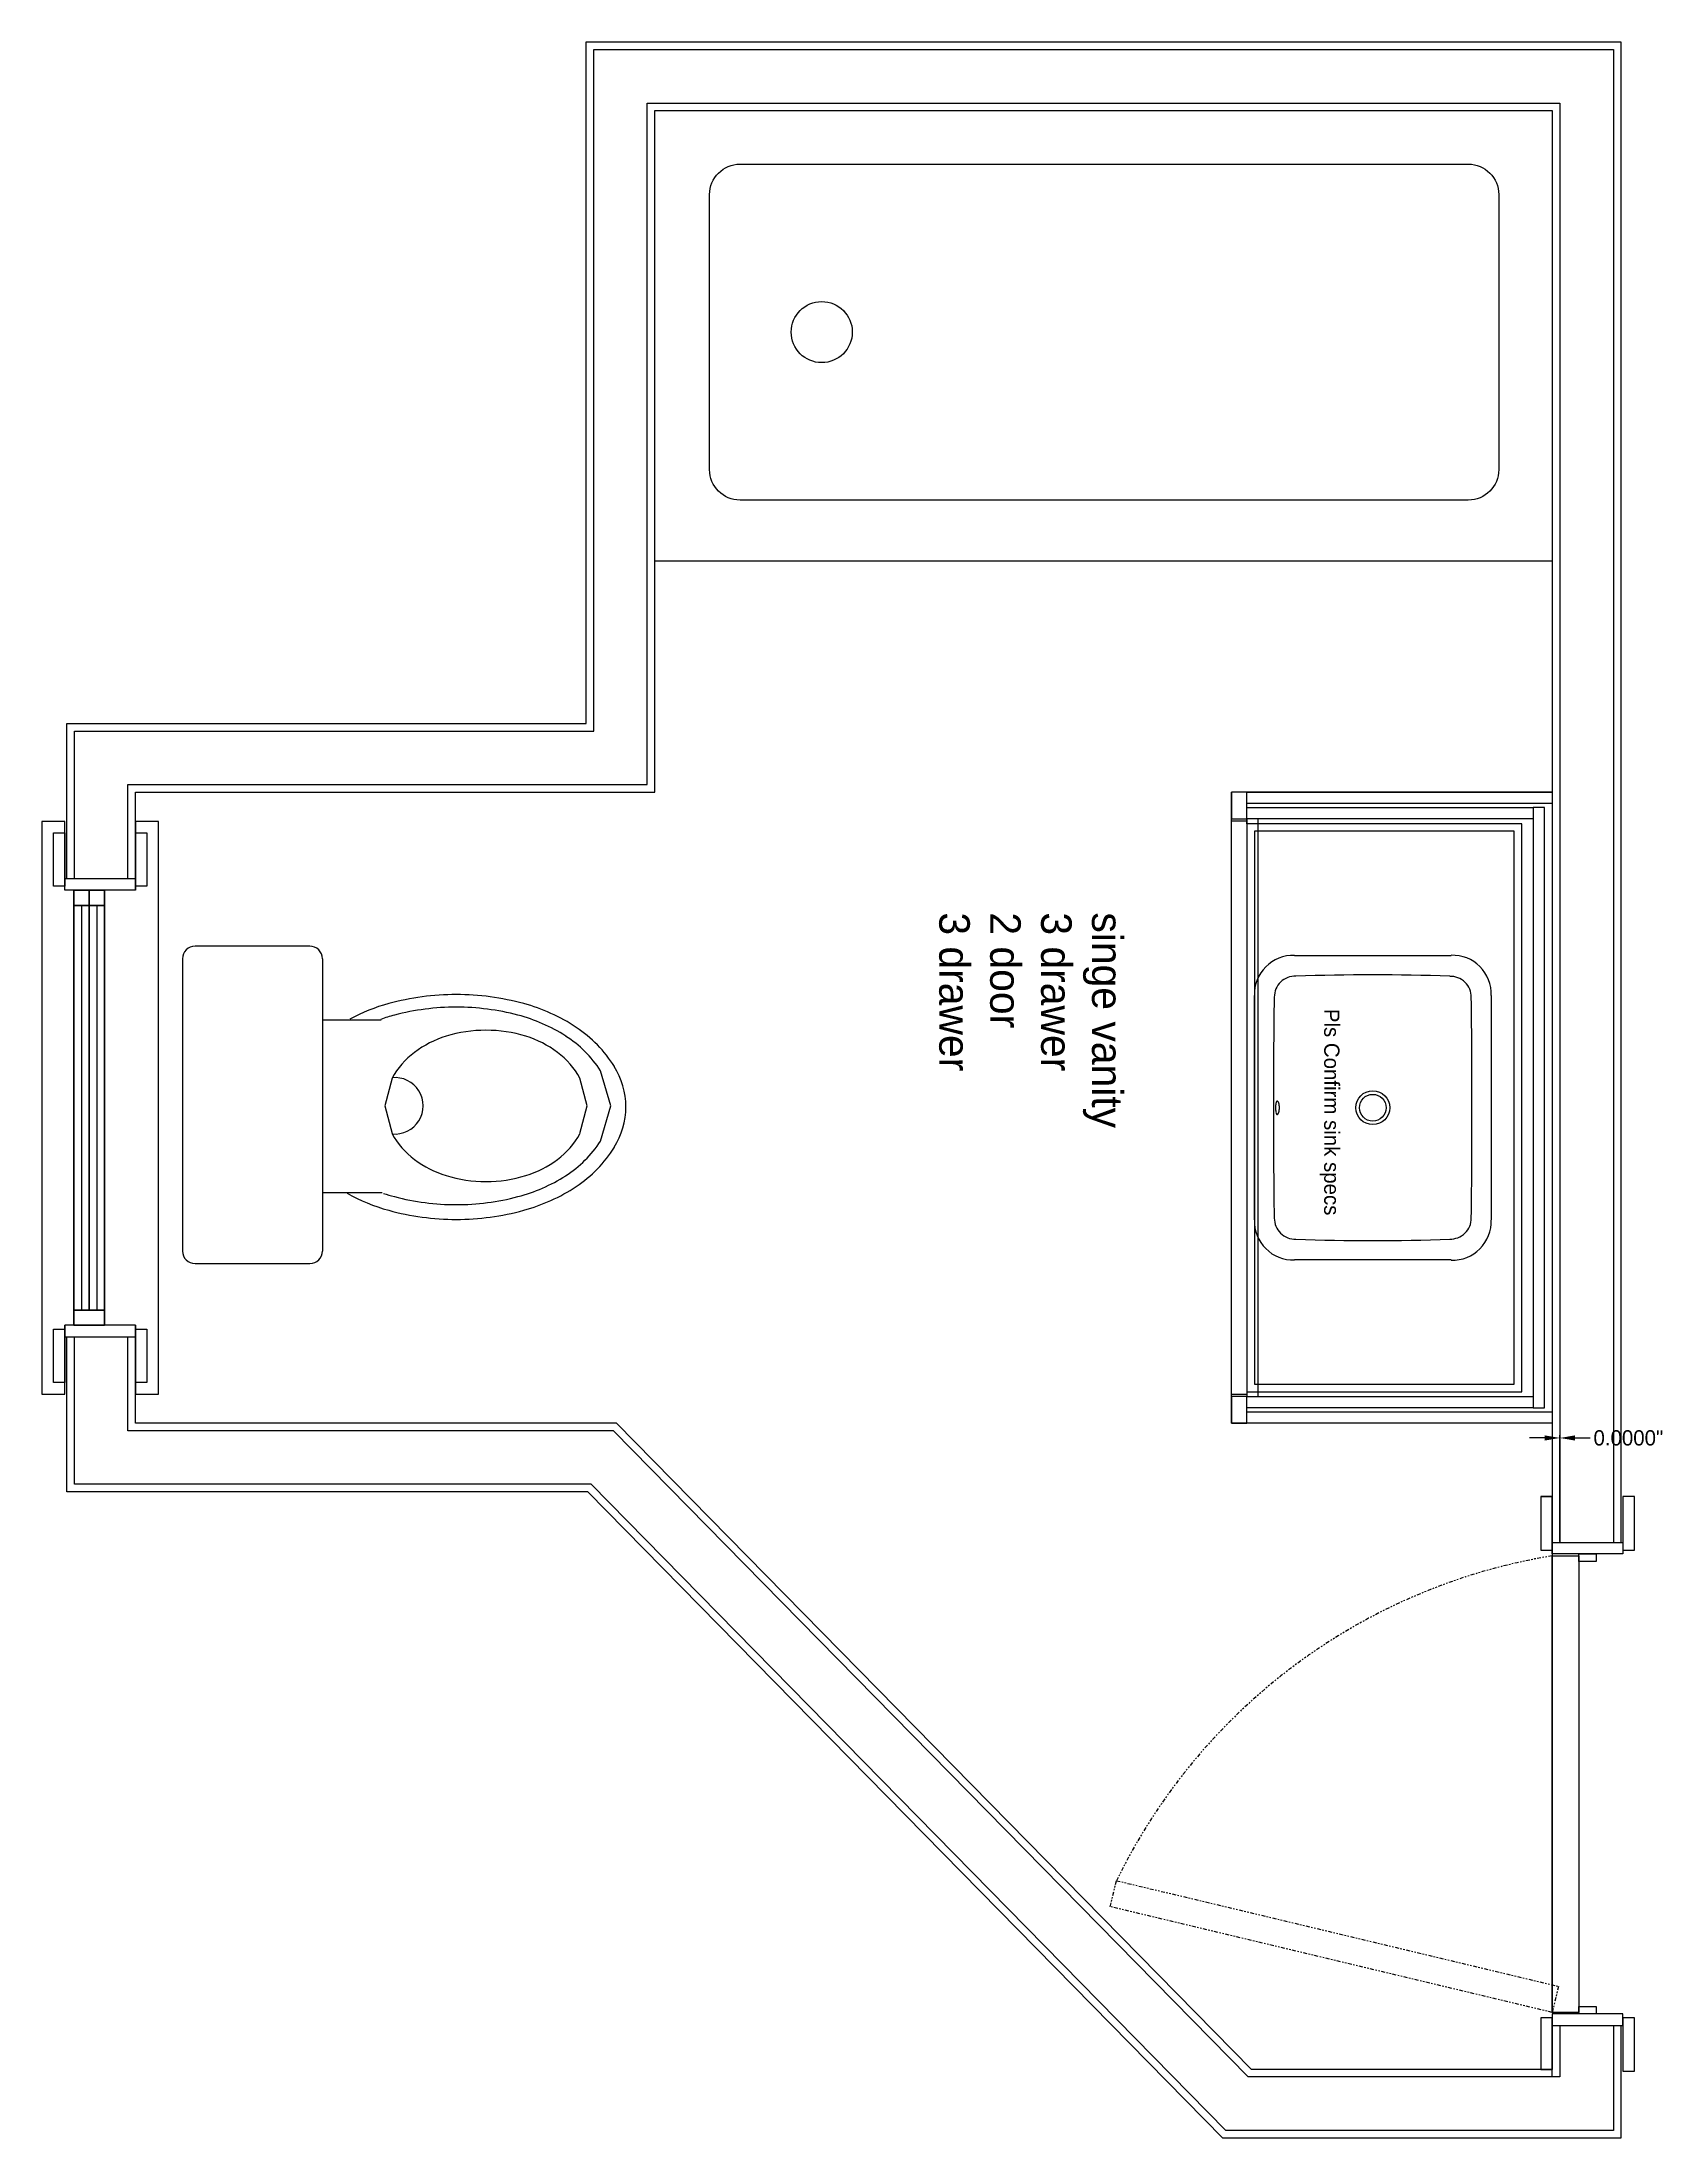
# Model space of a CAD drawing. Header units: inches. Extents: x -292 to 2932, y -132 to 3398.
# Drawn here: x 190.5 to 296.7, y 1037.9 to 1175.2 of the extents above; entities that cross this region are included whole.
import ezdxf

# ---------------------------------------------------------------- set-up
doc = ezdxf.new("R2010")
doc.units = ezdxf.units.IN
doc.header["$MEASUREMENT"] = 0
doc.linetypes.add('PHANTOM', pattern=[0.5, 0.25, -0.05, 0.05, -0.05, 0.05, -0.05])
doc.layers.add('PKT DOOR UNIT', color=210, linetype='Continuous')
doc.styles.add('Roman', font='Avenir Next.ttf', dxfattribs={"height": 1})
doc.dimstyles.get("Standard").update_dxf_attribs({"dimtxt": 0.7425, "dimasz": 0.9925, "dimexe": 0.18, "dimexo": 0.0625, "dimgap": 0.09, "dimtad": 0, "dimtih": 1, "dimtoh": 1, "dimdec": 4, "dimzin": 0, "dimdsep": 46, "dimtxsty": 'Roman', "dimcen": 0.09, "dimadec": 0, "dimazin": 0, "dimtfac": 1, "dimtdec": 4, "dimtofl": 0, "dimtmove": 0, "dimatfit": 3, "dimfxl": 1, "dimtolj": 1, "dimtzin": 0, "dimarcsym": 0})

# ---------------------------------------------------------------- blocks, each defined once
blk = doc.blocks.new('*D11')
at = {"layer": 'Defpoints', "color": 0, "transparency": 16777216}
for p in [(289.83, 1083.75), (289.83, 1076.91), (289.83, 1076.91)]:
    blk.add_point(p, dxfattribs=at)
at = {"layer": 'PKT DOOR UNIT', "color": 0, "lineweight": -2, "transparency": 16777216}
for p, q in [((288.83, 1083.75), (287.84, 1083.75)), ((289.83, 1076.97), (289.83, 1083.93)), ((289.83, 1076.97), (289.83, 1083.93)), ((290.82, 1083.75), (291.81, 1083.75))]:
    blk.add_line(p, q, dxfattribs=at)
at = {"layer": 'PKT DOOR UNIT', "color": 0, "transparency": 16777216}
for points in [[(288.83, 1083.92), (288.83, 1083.58), (289.83, 1083.75)], [(290.82, 1083.92), (290.82, 1083.58), (289.83, 1083.75)]]:
    blk.add_solid(points, dxfattribs=at)
at = {"layer": 'PKT DOOR UNIT', "color": 0, "transparency": 16777216, "insert": (294.31, 1083.75), "char_height": 1, "attachment_point": 5, "style": 'Roman'}
blk.add_mtext('\\A1;0.0000"', dxfattribs=at)
blk = doc.blocks.new('20000pln')
at = {"transparency": 33554687}
for p, q in [((-7.35, 7.75), (7.35, 7.75)), ((-9.97, -5.13), (-9.97, 5.13)), ((9.97, 5.13), (9.97, -5.13)), ((7.35, -7.75), (-7.35, -7.75))]:
    blk.add_line(p, q, dxfattribs=at)
for radius in [1.11, 0.875]:
    blk.add_circle((0, 0), radius, dxfattribs=at)
for centre, radius, start, end in [((-7.44, 5.22), 2.54, 88.0705, 181.9295), ((7.44, 5.22), 2.54, 358.071, 91.929), ((-7.24, 5.09), 1.36, 89.5961, 182.3693), ((-1.94, -303.45), 309.94, 89.6418, 90.9793), ((1.94, -303.45), 309.94, 89.0207, 90.3582), ((7.24, 5.09), 1.36, 357.6307, 90.4039), ((139.91, 0), 148.61, 178.059, 181.941), ((-139.91, 0), 148.61, 358.059, 1.941), ((-7.44, -5.22), 2.53, 178.0077, 271.9739), ((-7.25, -5.09), 1.36, 177.5878, 270.4249), ((7.24, -5.09), 1.36, 269.5751, 2.4122), ((7.44, -5.22), 2.53, 267.9115, 2.0885), ((-1.99, 295.61), 302.11, 269.0053, 270.3776), ((-0.38, -6.25), 0.0529, 128.1211, 235.9691), ((-0.19, -6.5), 0.365, 105.7779, 128.1211), ((-0.23, -6.03), 0.321, 235.9691, 261.311), ((-0.01, -7.15), 1.04, 89.5937, 105.7779), ((-0.01, -4.97), 1.4, 258.9222, 270.6175), ((0.01, -7.15), 1.04, 74.2221, 90.4063), ((0.01, -4.97), 1.4, 269.3825, 281.0778), ((1.99, 295.52), 302.02, 269.6224, 270.9949), ((0.24, -6.03), 0.321, 278.689, 304.0309), ((0.19, -6.5), 0.365, 51.8789, 74.2221), ((0.39, -6.25), 0.0529, 304.0309, 51.8789)]:
    blk.add_arc(centre, radius, start, end, dxfattribs=at)
at = {"layer": 'Defpoints', "transparency": 33554687}
for tag in ['MODELNUMBER', 'TRADENAME', 'PRODUCT', 'MATERIAL']:
    blk.add_attdef(tag, (0, 0.01), '', height=0.001, dxfattribs=at)
blk = doc.blocks.new('A$C44022395')
at = {"transparency": 33554687}
for p, q in [((0.4866, 0.7077), (0.02, 0.7077)), ((0, 0.6877), (0, 0.5044)), ((0.5066, 0.5044), (0.5066, 0.6877)), ((0.4866, 0.4844), (0.02, 0.4844)), ((0.1134, 0.4844), (0.1134, 0.389)), ((0.3892, 0.4844), (0.3892, 0.3908)), ((0.2517, 0.3846), (0.2074, 0.3731)), ((0.2959, 0.3731), (0.2517, 0.3846)), ((0.2074, 0.0734), (0.2517, 0.0619)), ((0.2517, 0.0619), (0.2959, 0.0734)), ((0.1955, 0.0404), (0.2517, 0.0238)), ((0.2517, 0.0238), (0.3078, 0.0404))]:
    blk.add_line(p, q, dxfattribs=at)
for centre, radius, start, end in [((0.02, 0.6877), 0.02, 90, 180), ((0.4866, 0.6877), 0.02, 0, 90), ((0.02, 0.5044), 0.02, 180, 270), ((0.4866, 0.5044), 0.02, 270, 0), ((0.3656, 0.3016), 0.291, 150.4483, 164.652), ((0.1344, 0.3016), 0.291, 15.348, 28.5058), ((0.4778, 0.2708), 0.4073, 164.652, 180), ((0.4797, 0.2708), 0.3857, 165.1916, 180), ((0.3673, 0.3006), 0.2695, 161.3359, 165.1916), ((0.2702, 0.2595), 0.1299, 118.958, 143.1832), ((0.2518, 0.3688), 0.0451, 174.4043, 5.5957), ((0.2331, 0.2595), 0.1299, 36.8168, 61.042), ((0.136, 0.3006), 0.2695, 14.8084, 19.6606), ((0.0236, 0.2708), 0.3857, 0, 14.8084), ((0.0221, 0.2708), 0.4073, 0, 15.348), ((0.2995, 0.2376), 0.1665, 143.1832, 162.7734), ((0.2038, 0.2376), 0.1665, 17.2266, 36.8168), ((0.4778, 0.2708), 0.4073, 180, 195.348), ((0.4797, 0.2708), 0.3857, 180, 194.8084), ((0.3457, 0.2233), 0.2148, 162.7734, 180), ((0.1576, 0.2233), 0.2148, 0, 17.2266), ((0.0236, 0.2708), 0.3857, 345.1916, 0), ((0.0221, 0.2708), 0.4073, 344.652, 0), ((0.3457, 0.2233), 0.2148, 180, 197.2266), ((0.1576, 0.2233), 0.2148, 342.7734, 0), ((0.3673, 0.2411), 0.2695, 194.8084, 212.5477), ((0.136, 0.2411), 0.2695, 327.4523, 345.1916), ((0.3656, 0.24), 0.291, 195.348, 213.5296), ((0.2995, 0.2089), 0.1665, 197.2266, 216.8168), ((0.2038, 0.2089), 0.1665, 323.1832, 342.7734), ((0.1344, 0.24), 0.291, 326.4704, 344.652), ((0.2702, 0.187), 0.1299, 216.8168, 241.042), ((0.2331, 0.187), 0.1299, 298.958, 323.1832), ((0.2947, 0.193), 0.2059, 213.5296, 237.9903), ((0.2963, 0.1958), 0.1852, 212.5477, 237.0167), ((0.207, 0.1958), 0.1852, 302.9833, 327.4523), ((0.2053, 0.193), 0.2059, 302.0097, 326.4704), ((0.25, 0.1215), 0.1215, 237.9903, 270), ((0.25, 0.1215), 0.1215, 270, 302.0097)]:
    blk.add_arc(centre, radius, start, end, dxfattribs=at)

msp = doc.modelspace()

# ---------------------------------------------------------------- linework, layer by layer
at = {"transparency": 33554687}
for p, q in [((289.32606, 1140.90853), (289.32606, 1126.03353)), ((268.32606, 1084.71603), (268.32606, 1126.03353)), ((289.32606, 1126.03353), (268.32606, 1126.03353)), ((269.32606, 1123.97103), (269.32606, 1124.28353)), ((269.32606, 1086.77853), (269.32606, 1086.46603)), ((289.32606, 1084.71603), (268.32606, 1084.71603)), ((289.32606, 1084.71603), (288.07606, 1084.71603)), ((288.57606, 1079.90853), (288.57606, 1076.55177)), ((288.57606, 1079.90853), (289.32606, 1079.90853)), ((289.32606, 1045.78353), (288.57606, 1045.78353)), ((288.57606, 1045.78353), (288.57606, 1042.40853)), ((289.32606, 1041.90853), (289.32606, 1045.28353))]:
    msp.add_line(p, q, dxfattribs=at)
at = {"transparency": 33554562}
for p, q in [((193.04051, 1118.62475), (193.04051, 1092.1248)), ((194.04051, 1118.62475), (194.04051, 1092.1248))]:
    msp.add_line(p, q, dxfattribs=at)
at = {"transparency": 33554687}
for points in [[(192.07606, 1120.37475), (192.07606, 1130.53353), (226.07606, 1130.53353), (226.07606, 1175.15853), (293.82606, 1175.15853), (293.82606, 1079.90853), (293.82606, 1076.90853)], [(192.57606, 1120.37475), (192.57606, 1130.03353), (226.57606, 1130.03353), (226.57606, 1174.65853), (293.32606, 1174.65853), (293.32606, 1079.90853), (293.32606, 1076.90853)], [(196.07606, 1120.37475), (196.07606, 1126.53353), (230.07606, 1126.53353), (230.07606, 1171.15853), (289.82606, 1171.15853), (289.82606, 1084.71603)], [(196.57606, 1119.62475), (196.57606, 1126.03353), (230.57606, 1126.03353), (230.57606, 1170.65853), (289.32606, 1170.65853), (289.32606, 1140.90853)], [(230.57606, 1170.65853), (289.32606, 1170.65853), (289.32606, 1046.14028)], [(196.57606, 1119.62475), (196.57606, 1126.03353)], [(293.82606, 1045.28353), (293.82606, 1037.90853), (267.75114, 1037.90853), (226.18864, 1080.21603), (192.07606, 1080.21603), (192.07606, 1090.3748)], [(293.32606, 1045.28353), (293.32606, 1038.40853), (267.96086, 1038.40853), (226.39836, 1080.71603), (192.57606, 1080.71603), (192.57606, 1090.3748)], [(289.82606, 1045.28353), (289.82606, 1041.90853), (269.42885, 1041.90853), (227.86635, 1084.21603), (196.07606, 1084.21603), (196.07606, 1090.3748)], [(196.57606, 1084.71603), (196.57606, 1091.1248)], [(289.32606, 1046.03353), (289.32606, 1042.40853), (269.63856, 1042.40853), (228.07606, 1084.71603), (196.57606, 1084.71603), (196.57606, 1091.1248)], [(289.32606, 1084.71603), (289.32606, 1046.14028)], [(289.82606, 1084.71603), (289.82606, 1076.90853)], [(289.32606, 1046.03353), (289.32606, 1042.40853), (269.63856, 1042.40853)]]:
    msp.add_lwpolyline(points, dxfattribs=at)
at = {"transparency": 33554562}
for points in [[(230.07606, 1141.15853), (230.07606, 1171.15853), (289.82606, 1171.15853), (289.82606, 1141.15853)], [(289.32606, 1141.15853), (230.57606, 1141.15853)], [(191.95106, 1119.62475), (191.95106, 1124.12475), (190.45106, 1124.12475), (190.45106, 1086.6248), (191.95106, 1086.6248), (191.95106, 1091.1248)], [(196.57606, 1091.1248), (196.57606, 1086.6248), (198.07606, 1086.6248), (198.07606, 1124.12475), (196.57606, 1124.12475), (196.57606, 1119.62475)], [(193.54051, 1092.1248), (193.54051, 1119.62475), (192.54051, 1119.62475), (192.54051, 1091.1248), (193.54051, 1091.1248)], [(193.54051, 1091.1248), (194.54051, 1091.1248), (194.54051, 1119.62475), (193.54051, 1119.62475), (193.54051, 1092.1248)]]:
    msp.add_lwpolyline(points, dxfattribs=at)
msp.add_lwpolyline([(285.82606, 1165.15853), (285.82606, 1147.15853, -0.414213562), (283.82606, 1145.15853), (236.15927, 1145.15853, -0.414213562), (234.15927, 1147.15853), (234.15927, 1165.15853, -0.414213562), (236.15927, 1167.15853), (283.82606, 1167.15853, -0.414213562)], format="xyb", close=True, dxfattribs=at)
for points in [[(268.32606, 1126.03353), (268.32606, 1124.28353), (269.32606, 1124.28353), (269.32606, 1126.03353)], [(269.32606, 1125.28353), (269.32606, 1126.03353), (289.32606, 1126.03353), (289.32606, 1125.28353)], [(269.32606, 1124.15853), (269.32606, 1086.59103), (268.32606, 1086.59103), (268.32606, 1124.15853)], [(269.32606, 1124.28353), (269.32606, 1125.03353), (288.07606, 1125.03353), (288.07606, 1124.28353)], [(288.07606, 1125.03353), (288.07606, 1085.71603), (288.82606, 1085.71603), (288.82606, 1125.03353)], [(192.54051, 1118.62475), (192.54051, 1119.62475), (194.54051, 1119.62475), (194.54051, 1118.62475)], [(192.54051, 1092.1248), (192.54051, 1118.62475), (193.54051, 1118.62475), (193.54051, 1092.1248)], [(193.54051, 1092.1248), (193.54051, 1118.62475), (194.54051, 1118.62475), (194.54051, 1092.1248)], [(192.54051, 1091.1248), (192.54051, 1092.1248), (194.54051, 1092.1248), (194.54051, 1091.1248)], [(268.32606, 1086.46603), (268.32606, 1084.71603), (269.32606, 1084.71603), (269.32606, 1086.46603)], [(269.32606, 1085.71603), (269.32606, 1086.46603), (288.07606, 1086.46603), (288.07606, 1085.71603)], [(269.32606, 1084.71603), (269.32606, 1085.46603), (289.32606, 1085.46603), (289.32606, 1084.71603)]]:
    msp.add_lwpolyline(points, close=True, dxfattribs=at)
at = {"transparency": 33554531}
msp.add_lwpolyline([(269.32606, 1124.28353), (269.32606, 1086.46603), (270.07606, 1086.46603), (270.07606, 1124.28353)], close=True, dxfattribs=at)
at = {"color": 7, "transparency": 33554562}
for points in [[(191.20106, 1123.37475), (191.95106, 1123.37475), (191.95106, 1119.87475), (191.20106, 1119.87475)], [(196.57606, 1123.37475), (197.32606, 1123.37475), (197.32606, 1119.87475), (196.57606, 1119.87475)], [(191.20106, 1090.8748), (191.95106, 1090.8748), (191.95106, 1087.3748), (191.20106, 1087.3748)], [(196.57606, 1090.8748), (197.32606, 1090.8748), (197.32606, 1087.3748), (196.57606, 1087.3748)]]:
    msp.add_lwpolyline(points, close=True, dxfattribs=at)
at = {"transparency": 33554687}
for points in [[(269.32606, 1123.97103), (269.32606, 1086.77853), (287.32606, 1086.77853), (287.32606, 1123.97103)], [(269.82606, 1123.47103), (269.82606, 1087.27853), (286.82606, 1087.27853), (286.82606, 1123.47103)], [(191.95106, 1119.62475), (191.95106, 1120.37475), (196.57606, 1120.37475), (196.57606, 1119.62475)], [(191.95106, 1091.1248), (191.95106, 1090.3748), (196.57606, 1090.3748), (196.57606, 1091.1248)]]:
    msp.add_lwpolyline(points, close=True, dxfattribs=at)
at = {"color": 6, "transparency": 33554562}
for points in [[(288.57606, 1076.40853), (289.32606, 1076.40853), (289.32606, 1079.90853), (288.57606, 1079.90853)], [(293.95106, 1076.40853), (294.70106, 1076.40853), (294.70106, 1079.90853), (293.95106, 1079.90853)], [(288.57606, 1042.40853), (289.32606, 1042.40853), (289.32606, 1045.78353), (288.57606, 1045.78353)], [(293.95106, 1042.28353), (294.70106, 1042.28353), (294.70106, 1045.78353), (293.95106, 1045.78353)]]:
    msp.add_lwpolyline(points, close=True, dxfattribs=at)
at = {"transparency": 33554562}
msp.add_circle((241.50405, 1156.15853), 2, dxfattribs=at)
at = {"layer": 'PKT DOOR UNIT', "transparency": 33554687}
for points in [[(289.32606, 1076.15853), (289.32606, 1076.90853), (293.95106, 1076.90853), (293.95106, 1076.15853)], [(289.32606, 1046.03353), (289.32606, 1045.28353), (293.95106, 1045.28353), (293.95106, 1046.03353)]]:
    msp.add_lwpolyline(points, close=True, dxfattribs=at)
at = {"layer": 'PKT DOOR UNIT', "transparency": 33554562}
for points in [[(291.07606, 1076.15853), (292.20106, 1076.15853), (292.20106, 1075.65853), (291.07606, 1075.65853)], [(289.32606, 1076.03353), (291.07606, 1076.03353), (291.07606, 1046.14028), (289.32606, 1046.14028)], [(291.07606, 1046.53353), (292.20106, 1046.53353), (292.20106, 1046.03353), (291.07606, 1046.03353)]]:
    msp.add_lwpolyline(points, close=True, dxfattribs=at)
at = {"layer": 'PKT DOOR UNIT', "linetype": 'PHANTOM', "transparency": 33554536}
msp.add_lwpolyline([(260.39206, 1053.06026), (260.79912, 1054.76226), (289.73312, 1047.84228), (289.32606, 1046.14028)], close=True, dxfattribs=at)
msp.add_arc((295.61238, 1037.83852), 38.70887, 99.3462331, 154.0742677, dxfattribs=at)

# ---------------------------------------------------------------- block references
at = {"color": 7, "transparency": 33554687, "xscale": 41.01732675925874, "yscale": 41.01732675925874, "zscale": 41.01732675925874, "rotation": 89.99999999999997}
msp.add_blockref('A$C44022395', (228.68127, 1095.17101), dxfattribs=at)
at = {"transparency": 33554687, "rotation": 270}
msp.add_blockref('20000pln', (277.57851, 1105.3745), dxfattribs=at).add_auto_attribs({'MODELNUMBER': 'K-20000', 'TRADENAME': 'CAXTON', 'PRODUCT': 'BATHROOM SINK', 'MATERIAL': 'VITREOUS CHINA'})

# ---------------------------------------------------------------- texts
at = {"transparency": 33554687, "insert": (261.19808, 1118.1642), "char_height": 2, "attachment_point": 1, "rotation": 270, "style": 'Roman'}
msp.add_mtext_dynamic_manual_height_columns('singe vanity\\P3 drawer\\P2 door\\P3 drawer', width=24.0874827, gutter_width=10, heights=[0], dxfattribs=at)
at = {"color": 1, "transparency": 33554687, "insert": (275.39582, 1112.60188), "char_height": 1, "attachment_point": 1, "rotation": 270, "style": 'Roman'}
msp.add_mtext_dynamic_manual_height_columns('\\pxqc;Pls Confirm sink specs', width=15.0324701, gutter_width=5, heights=[0], dxfattribs=at)

# ---------------------------------------------------------------- dimensions: what is measured, and where the dimension line sits
at = {"layer": 'PKT DOOR UNIT', "transparency": 33554687}
dim = msp.add_linear_dim(base=(289.8260610839, 1083.7502724831), p1=(289.8260610839, 1076.9085256613), p2=(289.8260610839, 1076.9085256613), dimstyle='Standard', override={"dimpost": '"'}, dxfattribs=at)
dim.commit()
dim.dimension.update_dxf_attribs({"geometry": '*D11', "text_midpoint": (294.3071345302, 1083.7502724831)})

doc.saveas('drawing.dxf')
